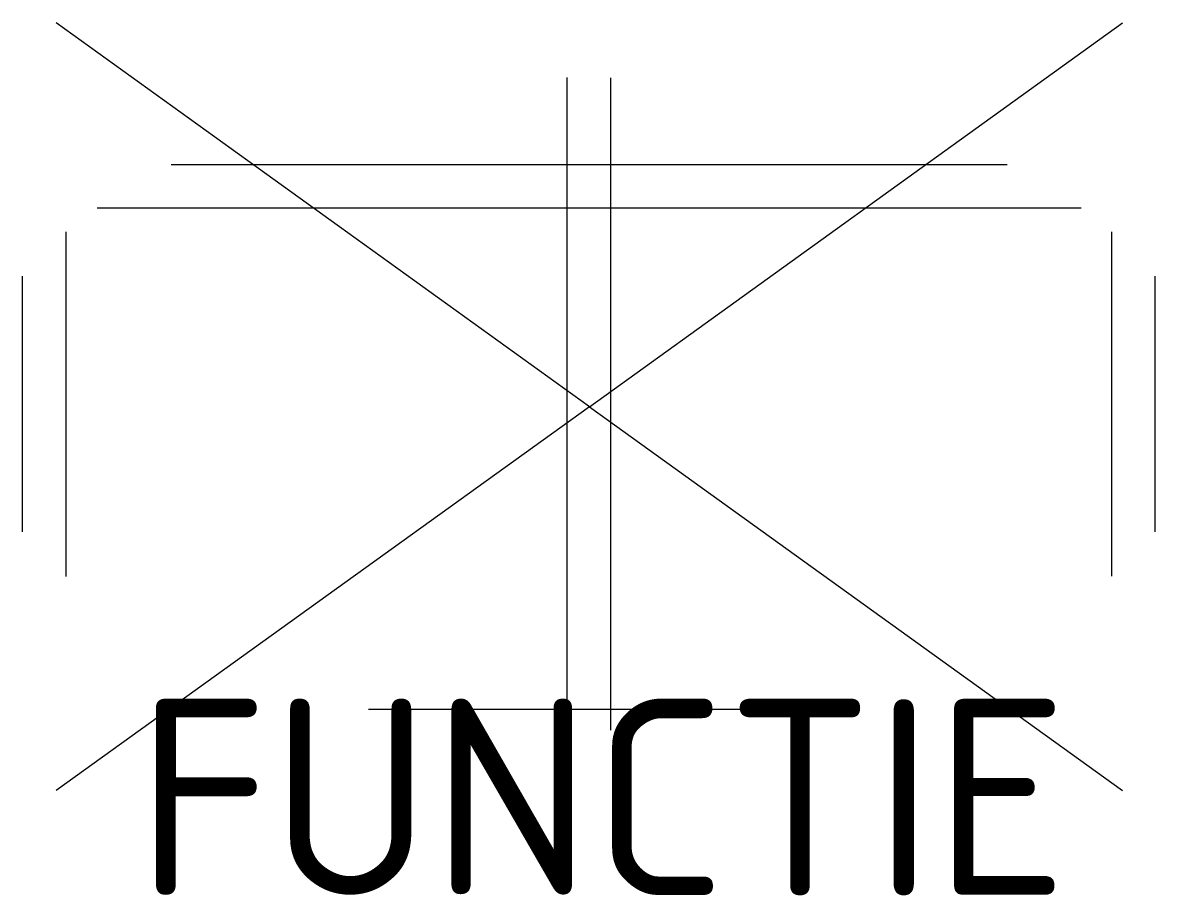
# Model space of a CAD drawing. Extents: x -5.2 to 5.2, y -4.5 to 3.5.
import ezdxf
from ezdxf.enums import TextEntityAlignment as Align

# ---------------------------------------------------------------- set-up
doc = ezdxf.new("R2010")
doc.units = 0
doc.styles.add('NLCS-ISO', font='NLCS-ISO.ttf')

msp = doc.modelspace()

# ---------------------------------------------------------------- linework, layer by layer
for p, q in [((0, 0), (-4.895, 3.524)), ((0, 0), (4.895, 3.524)), ((-0.204, 2.024), (-0.204, 3.021)), ((0.196, 2.024), (0.196, 3.018)), ((-3.841, 2.224), (-0.004, 2.224)), ((-0.004, 2.224), (3.837, 2.224)), ((-0.204, -2.972), (-0.204, 2.024)), ((0.196, -2.97), (0.196, 2.024)), ((-4.52, 1.824), (-0.004, 1.824)), ((-0.004, 1.824), (4.516, 1.824)), ((-4.804, -1.558), (-4.804, 1.606)), ((4.796, -1.557), (4.796, 1.606)), ((-5.204, -1.149), (-5.204, 1.197)), ((5.196, -1.148), (5.196, 1.197)), ((0, 0), (-4.895, -3.524)), ((0, 0), (4.895, -3.524)), ((-2.029, -2.776), (-0.004, -2.776)), ((-0.004, -2.776), (2.014, -2.776))]:
    msp.add_line(p, q)

# ---------------------------------------------------------------- texts
at = {"style": 'NLCS-ISO', "flags": 1}
msp.add_attdef('FUNCTIE', text='', height=1.8, dxfattribs=at).set_placement((0.116, -3.585), align=Align.MIDDLE_CENTER)

doc.saveas('drawing.dxf')
